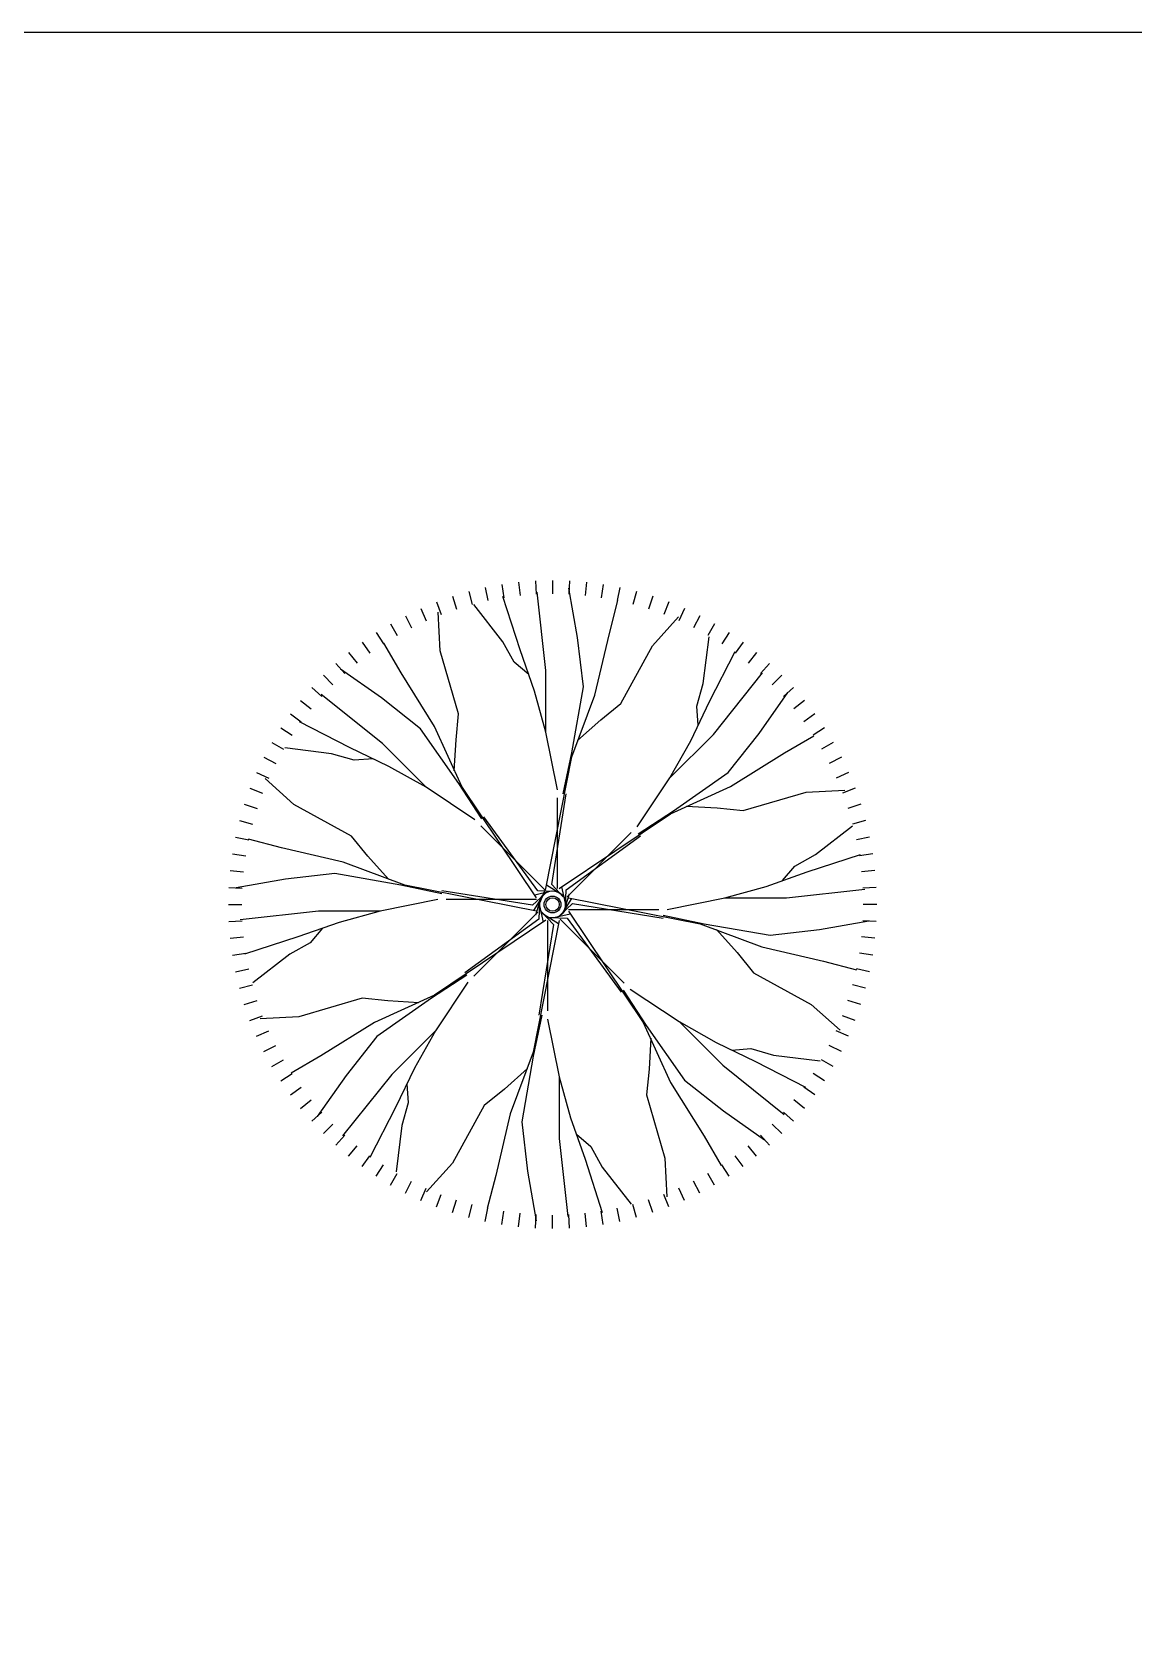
# Model space of a CAD drawing. Header units: millimetres. Extents: x 21129 to 2803301, y -510327 to 166837.
# Drawn here: x 267801 to 271881, y -106691 to -100763 of the extents above; entities that cross this region are included whole.
import ezdxf

# ---------------------------------------------------------------- set-up
doc = ezdxf.new("R2010")
doc.units = ezdxf.units.MM
doc.layers.add('....01_TNT_A_DRAWING', color=7, linetype='Continuous')
doc.layers.add('....13_TNT_F_TREE', color=76, linetype='Continuous', transparency=0.5)

# ---------------------------------------------------------------- blocks, each defined once
blk = doc.blocks.new('.TNT_KHUNG LAYOUT_2')
at = {"color": 14}
blk.add_lwpolyline([(15, 312), (435, 312), (435, 15), (15, 15)], close=True, dxfattribs=at)
blk = doc.blocks.new('mb-cay12')
for p, q in [((-46.1, 594), (-44.8, 569)), ((-14.7, 594.8), (-14.7, 569.8)), ((16.7, 594), (15.4, 569)), ((-200.1, 565.4), (-192.4, 541.7)), ((-170, 574.4), (-163.6, 550.2)), ((-139.5, 581.7), (-134.3, 557.3)), ((-108.6, 587.4), (-104.7, 562.7)), ((-74.9, 466.1), (-106.9, 565.1)), ((-77.5, 591.5), (-74.8, 566.7)), ((-26.9, 428), (-42.9, 572.8)), ((31.7, 489), (15.7, 580.4)), ((48, 591.5), (45.4, 566.7)), ((79.1, 587.4), (75.2, 562.7)), ((110, 581.7), (104.8, 557.3)), ((140.6, 574.4), (134.1, 550.2)), ((170.7, 565.4), (162.9, 541.7)), ((-258.8, 542.9), (-248.6, 520.1)), ((-229.8, 555), (-220.8, 531.6)), ((-222.5, 464.3), (-226.3, 535.9)), ((-106.9, 481.3), (-160.2, 549.9)), ((90.4, 496.6), (106.4, 557.5)), ((200.3, 555), (191.3, 531.6)), ((229.3, 542.9), (219.1, 520.1)), ((-314.7, 514.4), (-302.2, 492.8)), ((-287.1, 529.4), (-275.8, 507.1)), ((170.3, 473.7), (218.3, 527)), ((257.7, 529.4), (246.3, 507.1)), ((285.3, 514.4), (272.8, 492.8)), ((-367.4, 480.2), (-352.7, 460)), ((-341.5, 498), (-327.9, 477.1)), ((-295.2, 423.9), (-327, 478.3)), ((-85.6, 443.3), (-106.9, 481.3)), ((42.4, 397.5), (31.7, 489)), ((63.7, 382.3), (90.4, 496.6)), ((264.1, 404), (274.9, 490.2)), ((312, 498), (298.4, 477.1)), ((337.9, 480.2), (323.2, 460)), ((-392.3, 461.1), (-376.6, 441.7)), ((-188.6, 347.4), (-222.5, 464.3)), ((-48.2, 389.9), (-74.9, 466.1)), ((111.7, 367.1), (170.3, 473.7)), ((276, 370.6), (323.4, 463.2)), ((362.9, 461.1), (347.1, 441.7)), ((-439, 419.1), (-421.3, 401.4)), ((-416.2, 440.7), (-399.5, 422.1)), ((-331.3, 377.1), (-407.2, 430.4)), ((-233.3, 324.3), (-295.2, 423.9)), ((-58.9, 420.4), (-85.6, 443.3)), ((-26.9, 313.8), (-26.9, 428)), ((283, 309.7), (374, 423.4)), ((386.7, 440.7), (370, 422.1)), ((409.5, 419.1), (391.8, 401.4)), ((-460.6, 396.3), (-442, 379.6)), ((-26.9, 313.8), (-48.2, 389.9)), ((21.1, 275.7), (42.4, 397.5)), ((252.3, 362), (264.1, 404)), ((367.5, 311.4), (420.9, 387.3)), ((431.1, 396.3), (412.6, 379.6)), ((-481, 372.4), (-461.6, 356.7)), ((-329.7, 292.5), (-443.3, 383.6)), ((-259.1, 320), (-331.3, 377.1)), ((21.1, 268.1), (63.7, 382.3)), ((74.4, 336.6), (111.7, 367.1)), ((241, 297.9), (276, 370.6)), ((255, 327), (252.3, 362)), ((451.5, 372.4), (432.1, 356.7)), ((-500.1, 347.5), (-479.9, 332.8)), ((-390.5, 285.5), (-483.2, 332.9)), ((-193.4, 299.5), (-188.6, 347.4)), ((31.7, 298.5), (74.4, 336.6)), ((470.7, 347.5), (450.4, 332.8)), ((-517.9, 321.6), (-497, 308)), ((-188, 218.7), (-259.1, 320)), ((-182.6, 213.3), (-233.3, 324.3)), ((-196.6, 242.4), (-193.4, 299.5)), ((-5.6, 207.1), (-26.9, 313.8)), ((202.2, 229), (283, 309.7)), ((202.2, 229), (241, 297.9)), ((310.4, 239.2), (367.5, 311.4)), ((414.4, 275.3), (468.8, 307.1)), ((488.5, 321.6), (467.5, 308)), ((-549.3, 267.2), (-527.1, 255.9)), ((-534.4, 294.8), (-512.7, 282.3)), ((-423.9, 273.7), (-510.1, 284.5)), ((-381.9, 261.8), (-423.9, 273.7)), ((-317.8, 250.5), (-390.5, 285.5)), ((-248.9, 211.7), (-329.7, 292.5)), ((-26.9, 24.3), (21.1, 268.1)), ((5.1, 199.5), (21.1, 275.7)), ((314.7, 213.4), (414.4, 275.3)), ((504.9, 294.8), (483.2, 282.3)), ((519.9, 267.2), (497.6, 255.9)), ((-562.9, 238.9), (-540, 228.7)), ((-346.9, 264.5), (-381.9, 261.8)), ((-248.9, 211.7), (-317.8, 250.5)), ((209.2, 168.1), (310.4, 239.2)), ((533.4, 238.9), (510.5, 228.7)), ((-574.9, 209.8), (-551.5, 200.9)), ((-493.6, 179.9), (-547, 227.9)), ((-158.4, 151.4), (-248.9, 211.7)), ((-145.5, 153.6), (-188, 218.7)), ((-44.2, 7), (-182.6, 213.3)), ((141.8, 138.5), (202.2, 229)), ((203.8, 162.7), (314.7, 213.4)), ((545.4, 209.8), (522.1, 200.9)), ((-585.4, 180.2), (-561.6, 172.5)), ((-387, 121.2), (-493.6, 179.9)), ((-16.3, 31.9), (10.4, 199.5)), ((-5.6, 24.3), (-5.6, 191.9)), ((337.9, 168.7), (454.8, 202.6)), ((454.8, 202.6), (526.4, 206.4)), ((555.9, 180.2), (532.1, 172.5)), ((-594.3, 150.1), (-570.1, 143.6)), ((-42, 20), (-141.7, 157.3)), ((-2.5, 24.3), (203.8, 162.7)), ((144, 125.5), (209.2, 168.1)), ((232.9, 176.7), (290, 173.5)), ((290, 173.5), (337.9, 168.7)), ((564.8, 150.1), (540.7, 143.6)), ((-601.6, 119.6), (-577.2, 114.4)), ((-356.5, 83.9), (-387, 121.2)), ((-29.1, 22.1), (-147.6, 140.6)), ((10.4, 22.1), (147.8, 121.8)), ((12.6, 9.2), (131.1, 127.7)), ((471.8, 87), (540.3, 140.3)), ((572.1, 119.6), (547.7, 114.4)), ((-516.5, 99.9), (-577.4, 115.9)), ((-402.2, 73.3), (-516.5, 99.9)), ((-607.4, 88.7), (-582.7, 84.8)), ((-288, 30.6), (-402.2, 73.3)), ((-318.4, 41.3), (-356.5, 83.9)), ((410.8, 39), (433.7, 65.6)), ((433.7, 65.6), (471.8, 87)), ((456.5, 55), (555.6, 87)), ((577.9, 88.7), (553.2, 84.8)), ((-611.5, 57.5), (-586.6, 54.9)), ((-508.9, 41.3), (-600.3, 25.3)), ((-417.5, 51.9), (-508.9, 41.3)), ((-295.6, 30.6), (-417.5, 51.9)), ((-219.4, 14.6), (-295.6, 30.6)), ((-44.2, -17.4), (-288, 30.6)), ((0.7, 13.7), (-25.8, 30.3)), ((5.1, 9.1), (-16.3, 31.9)), ((380.4, 28.3), (456.5, 55)), ((582, 57.5), (557.1, 54.9)), ((-613.9, 26.2), (-589, 24.9)), ((-227, 4), (-333.7, -17.4)), ((-51.8, -6.7), (-219.4, 20)), ((-44.2, 4), (-211.8, 4)), ((-29, 14.6), (-51.8, -6.7)), ((-33.6, 10.3), (-50.2, -16.2)), ((-17.2, 19.1), (-47.6, 12.1)), ((-37, 4.9), (-46.1, -25)), ((-10.8, 18.9), (-42, 20)), ((-39.7, -5.2), (-26.9, 24.3)), ((9.5, -2.8), (2.5, 27.7)), ((4.1, -20.6), (20.7, 5.9)), ((7.5, -15.2), (16.6, 14.7)), ((9.3, -9.1), (10.4, 22.1)), ((14.7, 7), (258.5, -41)), ((197.6, -14.3), (304.2, 7)), ((304.2, 7), (380.4, 28.3)), ((304.2, 7), (418.5, 7)), ((418.5, 7), (563.2, 23)), ((584.4, 26.2), (559.5, 24.9)), ((-614.7, -5.2), (-589.7, -5.2)), ((-447.9, -17.4), (-592.7, -33.4)), ((-333.7, -17.4), (-447.9, -17.4)), ((-333.7, -17.4), (-409.9, -38.7)), ((-42.1, -19.6), (-160.6, -138.1)), ((-38.8, -1.2), (-39.9, -32.5)), ((-39, -7.6), (-32, -38.1)), ((-34.5, -19.4), (-13.2, -42.3)), ((-34.5, -19.4), (-13.2, -42.3)), ((-30.2, -24.1), (-3.7, -40.6)), ((-18.7, -29.3), (12.6, -30.3)), ((-12.3, -29.5), (18.1, -22.4)), ((-12.3, -29.5), (18.1, -22.4)), ((-0.5, -25), (22.4, -3.7)), ((14.7, -14.3), (182.3, -14.3)), ((14.7, -17.4), (153.1, -223.7)), ((22.4, -3.7), (189.9, -30.3)), ((189.9, -25), (266.1, -41)), ((585.3, -5.2), (560.3, -5.2)), ((-613.9, -36.6), (-589, -35.3)), ((-409.9, -38.7), (-486, -65.3)), ((-440.3, -49.3), (-463.2, -76)), ((-27, -34.6), (-233.3, -173.1)), ((-39.9, -32.5), (-177.2, -132.1)), ((-2.6, -34.7), (-50.5, -278.4)), ((-13.2, -42.3), (-39.9, -209.9)), ((-23.9, -34.7), (-23.9, -202.2)), ((-0.4, -32.5), (118.1, -151)), ((12.6, -30.3), (112.2, -167.7)), ((258.5, -41), (372.8, -83.6)), ((266.1, -41), (388, -62.3)), ((289, -51.6), (327.1, -94.3)), ((388, -62.3), (479.4, -51.6)), ((479.4, -51.6), (570.8, -35.7)), ((584.4, -36.6), (559.5, -35.3)), ((-611.5, -67.9), (-586.6, -65.3)), ((-486, -65.3), (-585.1, -97.3)), ((-463.2, -76), (-501.3, -97.3)), ((372.8, -83.6), (487, -110.3)), ((582, -67.9), (557.1, -65.3)), ((-607.4, -99), (-582.7, -95.1)), ((-501.3, -97.3), (-569.8, -150.6)), ((327.1, -94.3), (357.5, -131.6)), ((487, -110.3), (548, -126.3)), ((577.9, -99), (553.2, -95.1)), ((-601.6, -129.9), (-577.2, -124.7)), ((-173.5, -135.9), (-238.6, -178.5)), ((357.5, -131.6), (464.2, -190.2)), ((572.1, -129.9), (547.7, -124.7)), ((-594.3, -160.5), (-570.1, -154)), ((-233.3, -173.1), (-344.2, -223.7)), ((-171.3, -148.8), (-231.7, -239.3)), ((116, -163.9), (158.5, -229.1)), ((128.9, -161.8), (219.4, -222.1)), ((564.8, -160.5), (540.7, -154)), ((-585.4, -190.6), (-561.6, -182.9)), ((-367.4, -179), (-484.2, -213)), ((-319.4, -183.9), (-367.4, -179)), ((-238.6, -178.5), (-339.9, -249.6)), ((-262.3, -187.1), (-319.4, -183.9)), ((464.2, -190.2), (517.5, -238.2)), ((555.9, -190.6), (532.1, -182.9)), ((-574.9, -220.2), (-551.5, -211.2)), ((-484.2, -213), (-555.9, -216.7)), ((-344.2, -223.7), (-443.9, -285.7)), ((-34.5, -209.9), (-50.5, -286)), ((-23.9, -217.5), (-2.6, -324.1)), ((153.1, -223.7), (203.8, -334.7)), ((158.5, -229.1), (229.6, -330.4)), ((219.4, -222.1), (288.3, -260.9)), ((219.4, -222.1), (300.2, -302.9)), ((545.4, -220.2), (522.1, -211.2)), ((-562.9, -249.2), (-540, -239.1)), ((-549.3, -277.6), (-527.1, -266.2)), ((-339.9, -249.6), (-397, -321.7)), ((-231.7, -239.3), (-312.5, -320.1)), ((-231.7, -239.3), (-270.4, -308.3)), ((167.2, -252.8), (163.9, -309.9)), ((288.3, -260.9), (361, -295.9)), ((519.9, -277.6), (497.6, -266.2)), ((533.4, -249.2), (510.5, -239.1)), ((-534.4, -305.2), (-512.7, -292.7)), ((-443.9, -285.7), (-498.3, -317.4)), ((-50.5, -278.4), (-93.2, -392.7)), ((-50.5, -286), (-71.9, -407.9)), ((317.4, -274.9), (352.4, -272.2)), ((352.4, -272.2), (394.4, -284.1)), ((361, -295.9), (453.7, -343.3)), ((394.4, -284.1), (480.6, -294.8)), ((504.9, -305.2), (483.2, -292.7)), ((-517.9, -332), (-497, -318.4)), ((-397, -321.7), (-450.3, -397.7)), ((-312.5, -320.1), (-403.5, -433.8)), ((-270.4, -308.3), (-305.5, -381)), ((-61.2, -308.9), (-103.8, -347)), ((-2.6, -324.1), (18.8, -400.3)), ((-2.6, -324.1), (-2.6, -438.4)), ((163.9, -309.9), (159.1, -357.8)), ((300.2, -302.9), (413.8, -393.9)), ((488.5, -332), (467.5, -318.4)), ((-500.1, -357.9), (-479.9, -343.2)), ((-284.4, -337.3), (-281.8, -372.3)), ((-103.8, -347), (-141.2, -377.4)), ((203.8, -334.7), (265.7, -434.3)), ((229.6, -330.4), (301.8, -387.4)), ((470.7, -357.9), (450.4, -343.2)), ((-481, -382.8), (-461.6, -367)), ((-305.5, -381), (-352.9, -473.6)), ((-281.8, -372.3), (-293.6, -414.4)), ((-141.2, -377.4), (-199.8, -484.1)), ((159.1, -357.8), (193, -474.7)), ((451.5, -382.8), (432.1, -367)), ((-460.6, -406.7), (-442, -389.9)), ((-439, -429.4), (-421.3, -411.8)), ((-293.6, -414.4), (-304.4, -500.5)), ((-93.2, -392.7), (-119.8, -506.9)), ((-71.9, -407.9), (-61.2, -499.3)), ((18.8, -400.3), (45.4, -476.5)), ((301.8, -387.4), (377.8, -440.8)), ((409.5, -429.4), (391.8, -411.8)), ((431.1, -406.7), (412.6, -389.9)), ((-416.2, -451.1), (-399.5, -432.5)), ((-2.6, -438.4), (13.4, -583.1)), ((29.4, -430.8), (56.1, -453.6)), ((265.7, -434.3), (297.5, -488.7)), ((386.7, -451.1), (370, -432.5)), ((-392.3, -471.5), (-376.6, -452)), ((-367.4, -490.6), (-352.7, -470.4)), ((56.1, -453.6), (77.4, -491.7)), ((337.9, -490.6), (323.2, -470.4)), ((362.9, -471.5), (347.1, -452)), ((-341.5, -508.4), (-327.9, -487.4)), ((-314.7, -524.8), (-302.2, -503.1)), ((-199.8, -484.1), (-247.8, -537.4)), ((-61.2, -499.3), (-45.2, -590.7)), ((45.4, -476.5), (77.4, -575.5)), ((77.4, -491.7), (130.7, -560.3)), ((193, -474.7), (196.8, -546.3)), ((285.3, -524.8), (272.8, -503.1)), ((312, -508.4), (298.4, -487.4)), ((-287.1, -539.8), (-275.8, -517.5)), ((-258.8, -553.3), (-248.6, -530.5)), ((-119.8, -506.9), (-135.8, -567.9)), ((229.3, -553.3), (219.1, -530.5)), ((257.7, -539.8), (246.3, -517.5)), ((-229.8, -565.3), (-220.8, -542)), ((-200.1, -575.8), (-192.4, -552)), ((-170, -584.7), (-163.6, -560.6)), ((140.6, -584.7), (134.1, -560.6)), ((170.7, -575.8), (162.9, -552)), ((200.3, -565.3), (191.3, -542)), ((-139.5, -592.1), (-134.3, -567.6)), ((-108.6, -597.8), (-104.7, -573.1)), ((-77.5, -601.9), (-74.8, -577)), ((-46.1, -604.4), (-44.8, -579.4)), ((-14.7, -605.2), (-14.7, -580.2)), ((16.7, -604.4), (15.4, -579.4)), ((48, -601.9), (45.4, -577)), ((79.1, -597.8), (75.2, -573.1)), ((110, -592.1), (104.8, -567.6))]:
    blk.add_line(p, q)
for radius in [25, 15.6, 12.5]:
    blk.add_circle((-14.7, -5.2), radius)

msp = doc.modelspace()

# ---------------------------------------------------------------- block references
at = {"layer": '....01_TNT_A_DRAWING', "xscale": 200, "yscale": 200, "zscale": 200}
msp.add_blockref('.TNT_KHUNG LAYOUT_2', (218892.4, -163162.9), dxfattribs=at)
at = {"layer": '....13_TNT_F_TREE', "xscale": 2, "yscale": 2, "zscale": 2}
msp.add_blockref('mb-cay12', (269757.6, -103982.9), dxfattribs=at)

doc.saveas('drawing.dxf')
